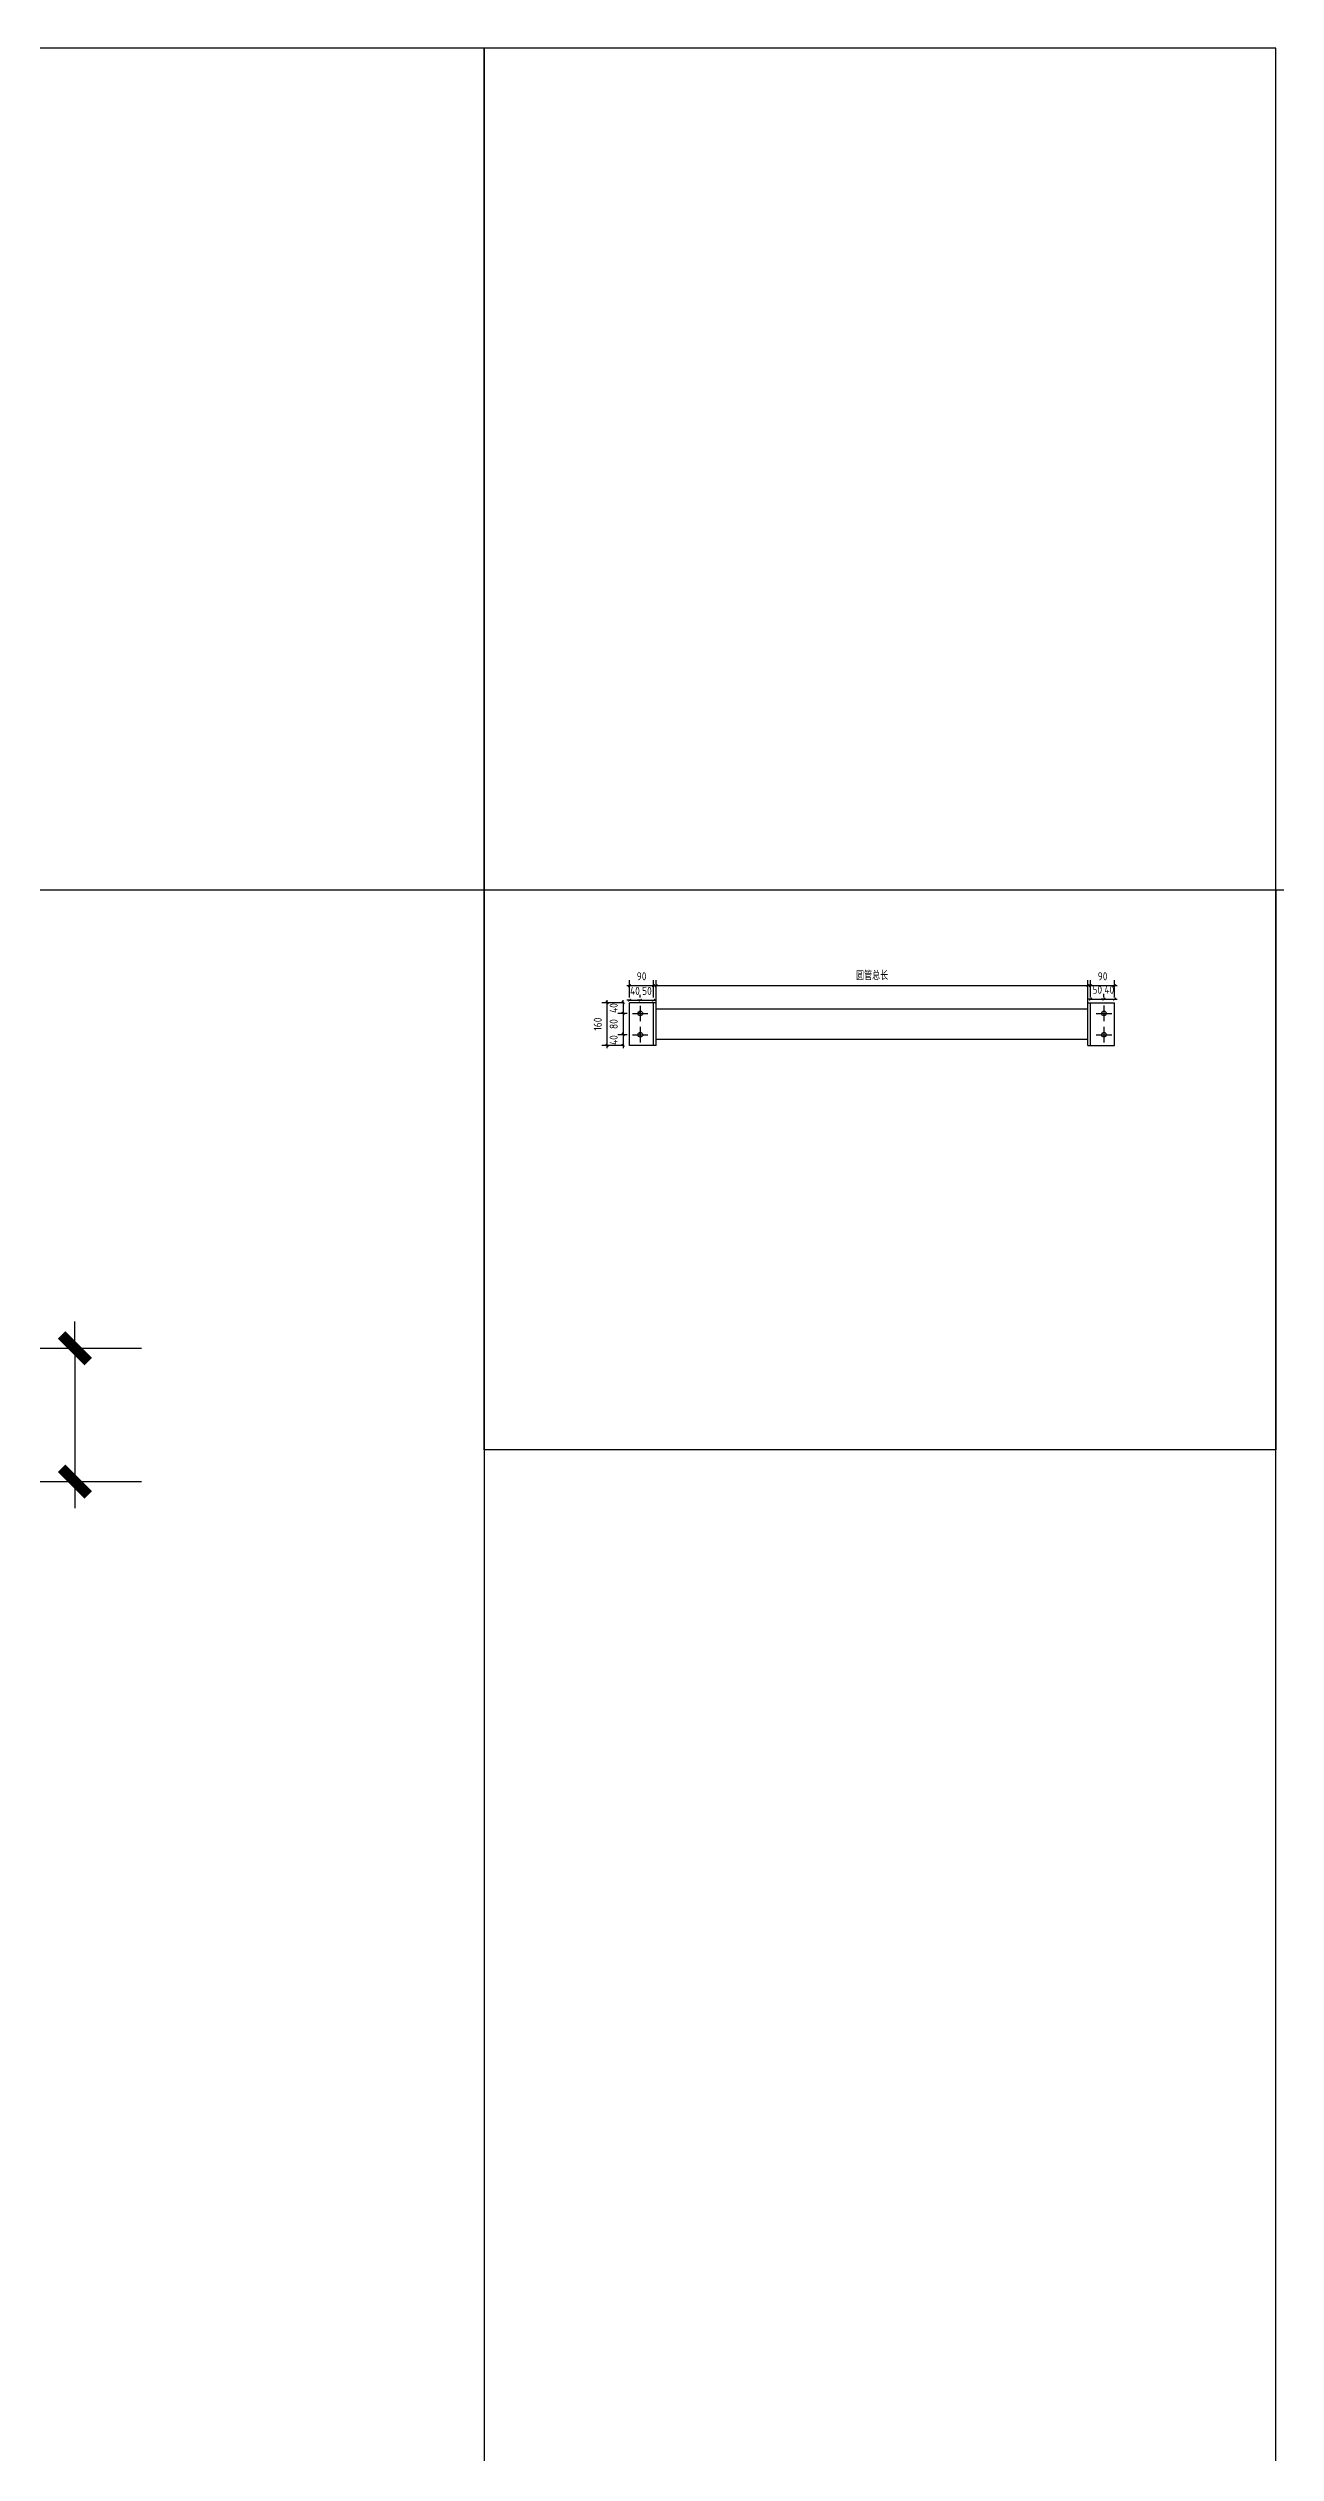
# Model space of a CAD drawing. Extents: x 102162 to 621267, y -39398 to 328893.
# Drawn here: x 597250 to 601857, y 311740 to 320757 of the extents above; entities that cross this region are included whole.
import ezdxf

# ---------------------------------------------------------------- set-up
doc = ezdxf.new("R2010")
doc.units = 0
doc.header["$LTSCALE"] = 1000
doc.header["$MEASUREMENT"] = 0
doc.styles.get("Standard").update_dxf_attribs({"font": 'gbenor.shx', "bigfont": 'gbcbig.shx'})
doc.dimstyles.get("Standard").update_dxf_attribs({"dimscale": 100, "dimtxt": 3.5, "dimasz": 1, "dimexe": 2.5, "dimexo": 3, "dimgap": 1.5, "dimtad": 1, "dimdec": 0, "dimzin": 0, "dimdsep": 46, "dimtxsty": 'Standard', "dimblk": 'ARCHTICK', "dimcen": 0.09, "dimadec": 0, "dimazin": 0, "dimtfac": 1, "dimtdec": 0, "dimtix": 1, "dimtmove": 2, "dimatfit": 3, "dimfxl": 1, "dimtolj": 1, "dimtzin": 0, "dimarcsym": 0})

# ---------------------------------------------------------------- blocks, each defined once
blk = doc.blocks.new('_ArchTick')
at = {"color": 0, "linetype": 'ByBlock', "const_width": 0.4}
blk.add_lwpolyline([(-0.5, -0.5), (0.5, 0.5)], dxfattribs=at)
blk = doc.blocks.new('*D3145')
at = {"color": 0, "lineweight": -2}
for p, q in [((597351.2, 315882.2), (597351.2, 315982.2)), ((596670.2, 315882.2), (597601.2, 315882.2)), ((597351.2, 315882.2), (597351.2, 315382.2)), ((596670.2, 315382.2), (597601.2, 315382.2)), ((597351.2, 315382.2), (597351.2, 315282.2))]:
    blk.add_line(p, q, dxfattribs=at)
at = {"layer": 'Defpoints', "color": 0}
for p in [(596370.2, 315882.2), (596370.2, 315382.2), (597351.2, 315382.2)]:
    blk.add_point(p, dxfattribs=at)
at = {"color": 0, "lineweight": -2, "xscale": 100, "yscale": 100, "zscale": 100}
for p, rotation in [((597351.2, 315882.2), 270), ((597351.2, 315382.2), 90)]:
    blk.add_blockref('_ArchTick', p, dxfattribs=dict(at, rotation=rotation))
at = {"color": 0, "lineweight": 15, "insert": (597026.2, 315632.2), "char_height": 350, "attachment_point": 5, "rotation": 90}
blk.add_mtext('\\A1;50', dxfattribs=at)
blk = doc.blocks.new('*D3151')
at = {"color": 3, "lineweight": -2}
for p, q in [((599412, 317177.9), (599387.3, 317177.9)), ((599423, 317137.9), (599387.3, 317137.9)), ((599407.3, 317177.9), (599407.3, 317187.9)), ((599407.3, 317177.9), (599407.3, 317137.9)), ((599407.3, 317137.9), (599407.3, 317127.9))]:
    blk.add_line(p, q, dxfattribs=at)
at = {"layer": 'Defpoints', "color": 0}
for p in [(599407.3, 317137.9), (599432, 317177.9), (599443, 317137.9)]:
    blk.add_point(p, dxfattribs=at)
at = {"color": 3, "lineweight": -2, "xscale": 10, "yscale": 10, "zscale": 10}
for p, rotation in [((599407.3, 317177.9), 270), ((599407.3, 317137.9), 90)]:
    blk.add_blockref('_ArchTick', p, dxfattribs=dict(at, rotation=rotation))
at = {"color": 0, "insert": (599372.3, 317157.9), "char_height": 30, "attachment_point": 5, "rotation": 90}
blk.add_mtext('\\A1;40', dxfattribs=at)
blk = doc.blocks.new('*D3152')
at = {"color": 3, "lineweight": -2}
for p, q in [((599423, 317137.9), (599387.3, 317137.9)), ((599407.3, 317147.9), (599407.3, 317048)), ((599423, 317058), (599387.3, 317058))]:
    blk.add_line(p, q, dxfattribs=at)
at = {"layer": 'Defpoints', "color": 0}
for p in [(599443, 317137.9), (599407.3, 317058), (599443, 317058)]:
    blk.add_point(p, dxfattribs=at)
at = {"color": 3, "lineweight": -2, "xscale": 10, "yscale": 10, "zscale": 10}
for p, rotation in [((599407.3, 317137.9), 90), ((599407.3, 317058), 270)]:
    blk.add_blockref('_ArchTick', p, dxfattribs=dict(at, rotation=rotation))
at = {"color": 0, "insert": (599372.3, 317097.9), "char_height": 30, "attachment_point": 5, "rotation": 90}
blk.add_mtext('\\A1;80', dxfattribs=at)
blk = doc.blocks.new('*D3153')
at = {"color": 3, "lineweight": -2}
for p, q in [((599423, 317058), (599387.3, 317058)), ((599407.3, 317058), (599407.3, 317068)), ((599407.3, 317058), (599407.3, 317017.9)), ((599412, 317017.9), (599387.3, 317017.9)), ((599407.3, 317017.9), (599407.3, 317007.9))]:
    blk.add_line(p, q, dxfattribs=at)
at = {"layer": 'Defpoints', "color": 0}
for p in [(599443, 317058), (599407.3, 317017.9), (599432, 317017.9)]:
    blk.add_point(p, dxfattribs=at)
at = {"color": 3, "lineweight": -2, "xscale": 10, "yscale": 10, "zscale": 10}
for p, rotation in [((599407.3, 317058), 270), ((599407.3, 317017.9), 90)]:
    blk.add_blockref('_ArchTick', p, dxfattribs=dict(at, rotation=rotation))
at = {"color": 0, "insert": (599372.3, 317037.9), "char_height": 30, "attachment_point": 5, "rotation": 90}
blk.add_mtext('\\A1;40', dxfattribs=at)
blk = doc.blocks.new('*D3148')
at = {"color": 3, "lineweight": -2}
for p, q in [((599432, 317187.4), (599422, 317187.4)), ((599432, 317197.9), (599432, 317207.4)), ((599432, 317187.4), (599472, 317187.4)), ((599472, 317197.9), (599472, 317207.4)), ((599472, 317187.4), (599482, 317187.4))]:
    blk.add_line(p, q, dxfattribs=at)
at = {"layer": 'Defpoints', "color": 0}
for p in [(599432, 317177.9), (599472, 317187.4), (599472, 317177.9)]:
    blk.add_point(p, dxfattribs=at)
at = {"color": 3, "lineweight": -2, "xscale": 10, "yscale": 10, "zscale": 10}
blk.add_blockref('_ArchTick', (599432, 317187.4), dxfattribs=at)
at = {"color": 3, "lineweight": -2, "xscale": 10, "yscale": 10, "zscale": 10, "rotation": 180}
blk.add_blockref('_ArchTick', (599472, 317187.4), dxfattribs=at)
at = {"color": 0, "insert": (599452, 317222.4), "char_height": 30, "attachment_point": 5}
blk.add_mtext('\\A1;40', dxfattribs=at)
blk = doc.blocks.new('*D3149')
at = {"color": 3, "lineweight": -2}
for p, q in [((599472, 317187.4), (599462, 317187.4)), ((599472, 317197.9), (599472, 317207.4)), ((599472, 317187.4), (599522, 317187.4)), ((599522, 317197.9), (599522, 317207.4)), ((599522, 317187.4), (599532, 317187.4))]:
    blk.add_line(p, q, dxfattribs=at)
at = {"layer": 'Defpoints', "color": 0}
for p in [(599472, 317177.9), (599522, 317187.4), (599522, 317177.9)]:
    blk.add_point(p, dxfattribs=at)
at = {"color": 3, "lineweight": -2, "xscale": 10, "yscale": 10, "zscale": 10}
blk.add_blockref('_ArchTick', (599472, 317187.4), dxfattribs=at)
at = {"color": 3, "lineweight": -2, "xscale": 10, "yscale": 10, "zscale": 10, "rotation": 180}
blk.add_blockref('_ArchTick', (599522, 317187.4), dxfattribs=at)
at = {"color": 0, "insert": (599497, 317222.4), "char_height": 30, "attachment_point": 5}
blk.add_mtext('\\A1;50', dxfattribs=at)
blk = doc.blocks.new('*D3154')
at = {"color": 3, "lineweight": -2}
for p, q in [((599412, 317177.9), (599327.5, 317177.9)), ((599347.5, 317007.9), (599347.5, 317187.9)), ((599412, 317017.9), (599327.5, 317017.9))]:
    blk.add_line(p, q, dxfattribs=at)
at = {"layer": 'Defpoints', "color": 0}
for p in [(599347.5, 317177.9), (599432, 317177.9), (599432, 317017.9)]:
    blk.add_point(p, dxfattribs=at)
at = {"color": 3, "lineweight": -2, "xscale": 10, "yscale": 10, "zscale": 10}
for p, rotation in [((599347.5, 317177.9), 90), ((599347.5, 317017.9), 270)]:
    blk.add_blockref('_ArchTick', p, dxfattribs=dict(at, rotation=rotation))
at = {"color": 0, "insert": (599312.5, 317097.9), "char_height": 30, "attachment_point": 5, "rotation": 90}
blk.add_mtext('\\A1;160', dxfattribs=at)
blk = doc.blocks.new('*D3155')
at = {"color": 3, "lineweight": -2}
for p, q in [((599422, 317242.1), (599532, 317242.1)), ((599432, 317197.9), (599432, 317262.1)), ((599522, 317197.9), (599522, 317262.1))]:
    blk.add_line(p, q, dxfattribs=at)
at = {"layer": 'Defpoints', "color": 0}
for p in [(599522, 317242.1), (599432, 317177.9), (599522, 317177.9)]:
    blk.add_point(p, dxfattribs=at)
at = {"color": 3, "lineweight": -2, "xscale": 10, "yscale": 10, "zscale": 10, "rotation": 180}
blk.add_blockref('_ArchTick', (599432, 317242.1), dxfattribs=at)
at = {"color": 3, "lineweight": -2, "xscale": 10, "yscale": 10, "zscale": 10}
blk.add_blockref('_ArchTick', (599522, 317242.1), dxfattribs=at)
at = {"color": 0, "insert": (599477, 317277.1), "char_height": 30, "attachment_point": 5}
blk.add_mtext('\\A1;90', dxfattribs=at)
blk = doc.blocks.new('*D3156')
at = {"color": 3, "lineweight": -2}
for p, q in [((599522, 317242.1), (601161.5, 317242.1)), ((599532, 317174.9), (599532, 317262.1)), ((601151.5, 317174.9), (601151.5, 317262.1))]:
    blk.add_line(p, q, dxfattribs=at)
at = {"layer": 'Defpoints', "color": 0}
for p in [(601151.5, 317242.1), (599532, 317154.9), (601151.5, 317154.9)]:
    blk.add_point(p, dxfattribs=at)
at = {"color": 3, "lineweight": -2, "xscale": 10, "yscale": 10, "zscale": 10, "rotation": 180}
blk.add_blockref('_ArchTick', (599532, 317242.1), dxfattribs=at)
at = {"color": 3, "lineweight": -2, "xscale": 10, "yscale": 10, "zscale": 10}
blk.add_blockref('_ArchTick', (601151.5, 317242.1), dxfattribs=at)
at = {"color": 0, "insert": (600341.7, 317278.1), "char_height": 30, "attachment_point": 5}
blk.add_mtext('\\A1;圆管总长', dxfattribs=at)
blk = doc.blocks.new('*D3157')
at = {"color": 3, "lineweight": -2}
for p, q in [((601161.5, 317191.7), (601151.5, 317191.7)), ((601161.5, 317197.9), (601161.5, 317211.7)), ((601161.5, 317191.7), (601211.5, 317191.7)), ((601211.5, 317197.9), (601211.5, 317211.7)), ((601211.5, 317191.7), (601221.5, 317191.7))]:
    blk.add_line(p, q, dxfattribs=at)
at = {"layer": 'Defpoints', "color": 0}
for p in [(601161.5, 317177.9), (601211.5, 317191.7), (601211.5, 317177.9)]:
    blk.add_point(p, dxfattribs=at)
at = {"color": 3, "lineweight": -2, "xscale": 10, "yscale": 10, "zscale": 10}
blk.add_blockref('_ArchTick', (601161.5, 317191.7), dxfattribs=at)
at = {"color": 3, "lineweight": -2, "xscale": 10, "yscale": 10, "zscale": 10, "rotation": 180}
blk.add_blockref('_ArchTick', (601211.5, 317191.7), dxfattribs=at)
at = {"color": 0, "insert": (601186.5, 317226.7), "char_height": 30, "attachment_point": 5}
blk.add_mtext('\\A1;50', dxfattribs=at)
blk = doc.blocks.new('*D3158')
at = {"color": 3, "lineweight": -2}
for p, q in [((601211.5, 317191.7), (601201.5, 317191.7)), ((601211.5, 317197.9), (601211.5, 317211.7)), ((601211.5, 317191.7), (601251.5, 317191.7)), ((601251.5, 317197.9), (601251.5, 317211.7)), ((601251.5, 317191.7), (601261.5, 317191.7))]:
    blk.add_line(p, q, dxfattribs=at)
at = {"layer": 'Defpoints', "color": 0}
for p in [(601211.5, 317177.9), (601251.5, 317191.7), (601251.5, 317177.9)]:
    blk.add_point(p, dxfattribs=at)
at = {"color": 3, "lineweight": -2, "xscale": 10, "yscale": 10, "zscale": 10}
blk.add_blockref('_ArchTick', (601211.5, 317191.7), dxfattribs=at)
at = {"color": 3, "lineweight": -2, "xscale": 10, "yscale": 10, "zscale": 10, "rotation": 180}
blk.add_blockref('_ArchTick', (601251.5, 317191.7), dxfattribs=at)
at = {"color": 0, "insert": (601231.5, 317226.7), "char_height": 30, "attachment_point": 5}
blk.add_mtext('\\A1;40', dxfattribs=at)
blk = doc.blocks.new('*D3150')
at = {"color": 3, "lineweight": -2}
for p, q in [((601151.5, 317242), (601261.5, 317242)), ((601161.5, 317197.9), (601161.5, 317262)), ((601251.5, 317197.9), (601251.5, 317262))]:
    blk.add_line(p, q, dxfattribs=at)
at = {"layer": 'Defpoints', "color": 0}
for p in [(601251.5, 317242), (601161.5, 317177.9), (601251.5, 317177.9)]:
    blk.add_point(p, dxfattribs=at)
at = {"color": 3, "lineweight": -2, "xscale": 10, "yscale": 10, "zscale": 10, "rotation": 180}
blk.add_blockref('_ArchTick', (601161.5, 317242), dxfattribs=at)
at = {"color": 3, "lineweight": -2, "xscale": 10, "yscale": 10, "zscale": 10}
blk.add_blockref('_ArchTick', (601251.5, 317242), dxfattribs=at)
at = {"color": 0, "insert": (601206.5, 317277), "char_height": 30, "attachment_point": 5}
blk.add_mtext('\\A1;90', dxfattribs=at)

msp = doc.modelspace()

# ---------------------------------------------------------------- linework, layer by layer
at = {"color": 6}
for p, q in [((599432, 317017.9), (599432, 317177.9)), ((599532, 317177.9), (599432, 317177.9)), ((599522, 317017.9), (599522, 317177.9)), ((599532, 317017.9), (599532, 317177.9)), ((601151.5, 317017.9), (601151.5, 317177.9)), ((601151.5, 317177.9), (601251.5, 317177.9)), ((601161.5, 317017.9), (601161.5, 317177.9)), ((601251.5, 317017.9), (601251.5, 317177.9)), ((599532, 317017.9), (599432, 317017.9)), ((601151.5, 317017.9), (601251.5, 317017.9))]:
    msp.add_line(p, q, dxfattribs=at)
for p, q in [((599443, 317137.9), (599501, 317137.9)), ((599472, 317137.9), (599463, 317137.9)), ((599472, 317166.9), (599472, 317108.9)), ((599472, 317137.9), (599472, 317146.9)), ((599532, 317154.9), (601151.5, 317154.9)), ((601182.5, 317138), (601240.5, 317138)), ((601211.5, 317167), (601211.5, 317109)), ((599443, 317058), (599501, 317058)), ((599472, 317087), (599472, 317029)), ((599472, 317057.9), (599472, 317066.9)), ((599472, 317066.9), (599472, 317048.9)), ((599532, 317040.9), (601151.5, 317040.9)), ((601182.5, 317058), (601240.5, 317058)), ((601211.5, 317087), (601211.5, 317029))]:
    msp.add_line(p, q)
for points in [[(598886.7, 320757.4), (588386.7, 320757.4), (588386.7, 317601.7), (598886.7, 317601.7)], [(598886.7, 317601.7), (601856.7, 317601.7), (601856.7, 320757.4), (598886.7, 320757.4)], [(588386.7, 317601.7), (598886.7, 317601.7), (598886.7, 302751.7), (588386.7, 302751.7)], [(598886.7, 317601.7), (601856.7, 317601.7), (601856.7, 315501.7), (598886.7, 315501.7)], [(601856.7, 317601.7), (612356.7, 317601.7), (612356.7, 302751.7), (601856.7, 302751.7)]]:
    msp.add_lwpolyline(points, close=True)
at = {"color": 2}
for centre in [(599472, 317137.9), (601211.5, 317137.9), (599472, 317057.9), (601211.5, 317057.9)]:
    msp.add_circle(centre, 9, dxfattribs=at)

# ---------------------------------------------------------------- dimensions: what is measured, and where the dimension line sits
for base, p1, p2, picture, middle in [((599522, 317242.1), (599432, 317177.9), (599522, 317177.9), '*D3155', (599477, 317277.1)), ((599472, 317187.4), (599432, 317177.9), (599472, 317177.9), '*D3148', (599452, 317222.4)), ((599522, 317187.4), (599472, 317177.9), (599522, 317177.9), '*D3149', (599497, 317222.4)), ((601251.5, 317242), (601161.5, 317177.9), (601251.5, 317177.9), '*D3150', (601206.5, 317277)), ((601211.5, 317191.7), (601161.5, 317177.9), (601211.5, 317177.9), '*D3157', (601186.5, 317226.7)), ((601251.5, 317191.7), (601211.5, 317177.9), (601251.5, 317177.9), '*D3158', (601231.5, 317226.7))]:
    dim = msp.add_linear_dim(base=base, p1=p1, p2=p2, dimstyle='Standard', override={"dimtxt": 0.3, "dimasz": 0.1, "dimexe": 0.2, "dimexo": 0.2, "dimgap": 0.2, "dimdle": 0.1, "dimclrd": 3, "dimclre": 3})
    dim.commit()
    dim.dimension.update_dxf_attribs({"geometry": picture, "text_midpoint": middle})
dim = msp.add_aligned_dim(p1=(599532, 317154.9), p2=(601151.5, 317154.9), distance=87.2, text='圆管总长', dimstyle='Standard', override={"dimtxt": 0.3, "dimasz": 0.1, "dimexe": 0.2, "dimexo": 0.2, "dimgap": 0.2, "dimdle": 0.1, "dimclrd": 3, "dimclre": 3})
dim.commit()
dim.dimension.update_dxf_attribs({"geometry": '*D3156', "text_midpoint": (600341.7, 317278.1)})
dim = msp.add_aligned_dim(p1=(599432, 317017.9), p2=(599432, 317177.9), distance=84.5, dimstyle='Standard', override={"dimtxt": 0.3, "dimasz": 0.1, "dimexe": 0.2, "dimexo": 0.2, "dimgap": 0.2, "dimdle": 0.1, "dimclrd": 3, "dimclre": 3})
dim.commit()
dim.dimension.update_dxf_attribs({"geometry": '*D3154', "text_midpoint": (599312.5, 317097.9)})
for base, p1, p2, picture, middle in [((599407.3, 317137.9), (599432, 317177.9), (599443, 317137.9), '*D3151', (599372.3, 317157.9)), ((599407.3, 317058), (599443, 317137.9), (599443, 317058), '*D3152', (599372.3, 317097.9)), ((599407.3, 317017.9), (599443, 317058), (599432, 317017.9), '*D3153', (599372.3, 317037.9))]:
    dim = msp.add_linear_dim(base=base, p1=p1, p2=p2, angle=90, dimstyle='Standard', override={"dimtxt": 0.3, "dimasz": 0.1, "dimexe": 0.2, "dimexo": 0.2, "dimgap": 0.2, "dimdle": 0.1, "dimclrd": 3, "dimclre": 3})
    dim.commit()
    dim.dimension.update_dxf_attribs({"geometry": picture, "text_midpoint": middle})
at = {"lineweight": 15}
dim = msp.add_linear_dim(base=(597351.2, 315382.2), p1=(596370.2, 315882.2), p2=(596370.2, 315382.2), angle=90, dimstyle='Standard', override={"dimlfac": 0.1}, dxfattribs=at)
dim.commit()
dim.dimension.update_dxf_attribs({"geometry": '*D3145', "text_midpoint": (597026.2, 315632.2)})

doc.saveas('drawing.dxf')
